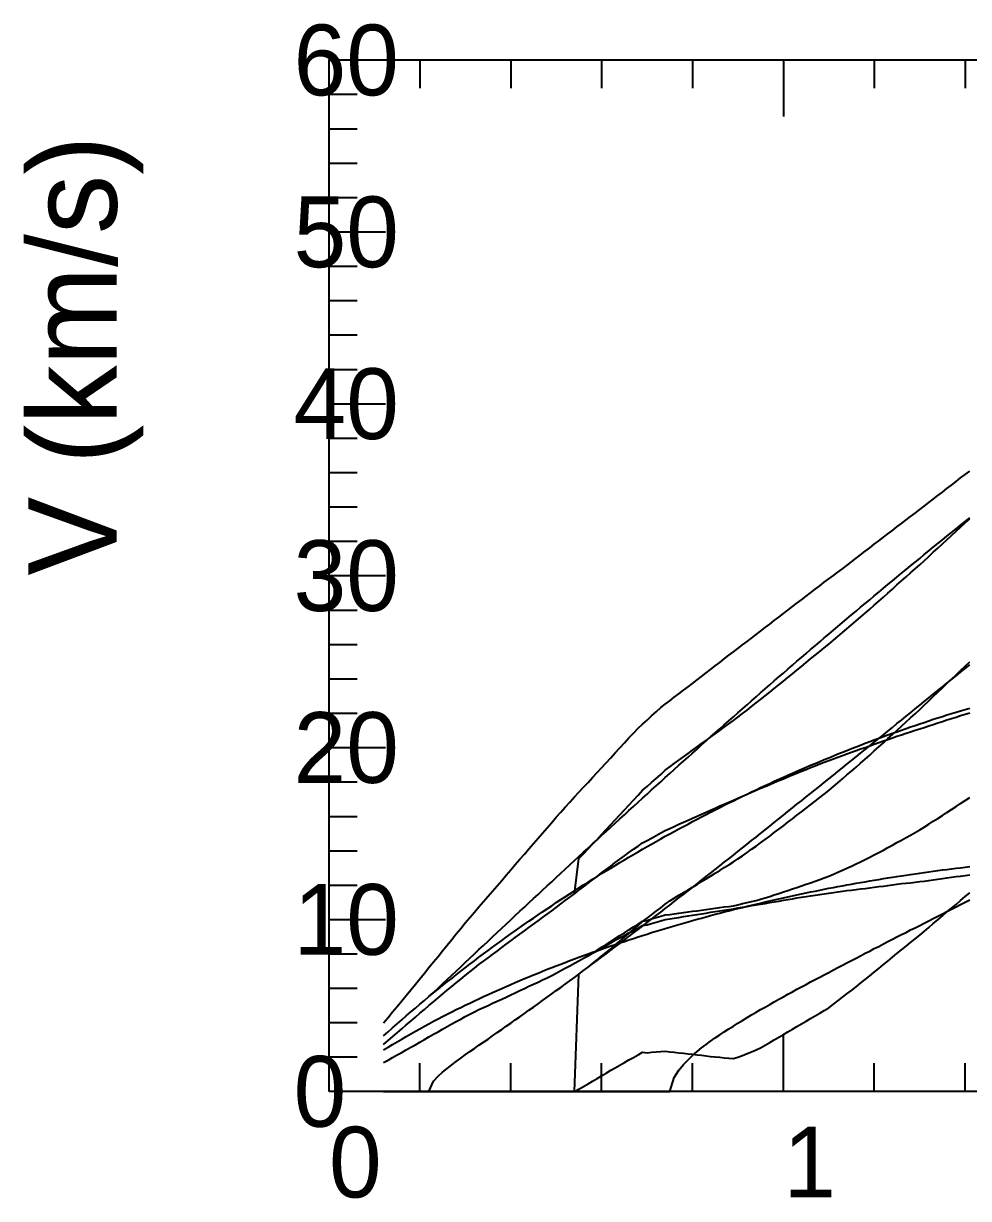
# Model space of a CAD drawing. Extents: x -35 to 179, y -35 to 143.
# Drawn here: x -34.5 to 72.3, y -12.1 to 120.8 of the extents above; entities that cross this region are included whole.
import ezdxf

# ---------------------------------------------------------------- set-up
doc = ezdxf.new("R2010")
doc.units = 0

msp = doc.modelspace()

# ---------------------------------------------------------------- linework, layer by layer
at = {"color": 0}
for p, q in [((10.27, 116.63), (10.27, 113.43)), ((20.54, 116.63), (20.54, 113.43)), ((30.82, 116.63), (30.82, 113.43)), ((41.09, 116.63), (41.09, 113.43)), ((51.36, 116.63), (51.36, 110.23)), ((61.63, 116.63), (61.63, 113.43)), ((71.91, 116.63), (71.91, 113.43)), ((0, 112.75), (3.2, 112.75)), ((0, 108.86), (3.2, 108.86)), ((0, 104.97), (3.2, 104.97)), ((0, 101.08), (3.2, 101.08)), ((0, 97.19), (6.4, 97.19)), ((0, 93.31), (3.2, 93.31)), ((0, 89.42), (3.2, 89.42)), ((0, 85.53), (3.2, 85.53)), ((0, 81.64), (3.2, 81.64)), ((0, 77.76), (6.4, 77.76)), ((0, 73.87), (3.2, 73.87)), ((0, 69.98), (3.2, 69.98)), ((0, 66.09), (3.2, 66.09)), ((0, 62.2), (3.2, 62.2)), ((0, 58.32), (6.4, 58.32)), ((0, 54.43), (3.2, 54.43)), ((0, 50.54), (3.2, 50.54)), ((0, 46.65), (3.2, 46.65)), ((0, 42.77), (3.2, 42.77)), ((0, 38.88), (6.4, 38.88)), ((0, 34.99), (3.2, 34.99)), ((0, 31.1), (3.2, 31.1)), ((0, 27.21), (3.2, 27.21)), ((0, 23.33), (3.2, 23.33)), ((0, 19.44), (6.4, 19.44)), ((0, 15.55), (3.2, 15.55)), ((0, 11.66), (3.2, 11.66)), ((0, 7.78), (3.2, 7.78)), ((51.36, 0), (51.36, 6.4)), ((0, 3.89), (3.2, 3.89)), ((10.27, 0), (10.27, 3.2)), ((20.54, 0), (20.54, 3.2)), ((30.82, 0), (30.82, 3.2)), ((41.09, 0), (41.09, 3.2)), ((61.63, 0), (61.63, 3.2)), ((71.91, 0), (71.91, 3.2))]:
    msp.add_line(p, q, dxfattribs=at)
msp.add_lwpolyline([(0, 0), (0, 116.63), (179.2, 116.63), (179.2, 0)], close=True, dxfattribs=at)
at = {"color": 6}
for points in [[(6.16, 7.74), (6.68, 8.36), (7.19, 8.98), (7.7, 9.6), (8.22, 10.22), (8.73, 10.85), (9.25, 11.48), (9.76, 12.11), (10.27, 12.74), (10.79, 13.37), (11.3, 14), (11.81, 14.63), (12.33, 15.25), (12.84, 15.89), (13.35, 16.53), (13.87, 17.16), (14.38, 17.8), (14.89, 18.42), (15.41, 19.04), (15.92, 19.65), (16.44, 20.26), (16.95, 20.87), (17.46, 21.46), (17.98, 22.06), (18.49, 22.65), (19, 23.25), (19.52, 23.85), (20.03, 24.46), (20.54, 25.06), (21.06, 25.66), (21.57, 26.25), (22.09, 26.84), (22.6, 27.43), (23.11, 28.02), (23.63, 28.62), (24.14, 29.21), (24.65, 29.81), (25.17, 30.4), (25.68, 30.99), (26.19, 31.57), (26.71, 32.14), (27.22, 32.72), (27.74, 33.3), (28.25, 33.84), (28.76, 34.39), (29.28, 34.94), (29.79, 35.49), (30.3, 36.04), (30.82, 36.6), (31.33, 37.16), (31.84, 37.72), (32.36, 38.28), (32.87, 38.84), (33.39, 39.4), (33.9, 39.96), (34.41, 40.51), (34.93, 41.07), (35.44, 41.53), (35.95, 41.99), (36.47, 42.46), (36.98, 42.92), (37.49, 43.39), (38.01, 43.77), (38.52, 44.17), (39.03, 44.56), (39.55, 44.96), (40.06, 45.35), (40.58, 45.74), (41.09, 46.14), (41.6, 46.53), (42.12, 46.93), (42.63, 47.32), (43.14, 47.72), (43.66, 48.12), (44.17, 48.51), (44.68, 48.91), (45.2, 49.31), (45.71, 49.7), (46.23, 50.09), (46.74, 50.48), (47.25, 50.87), (47.77, 51.26), (48.28, 51.66), (48.79, 52.05), (49.31, 52.45), (49.82, 52.84), (50.33, 53.24), (50.85, 53.63), (51.36, 54.02), (51.88, 54.42), (52.39, 54.81), (52.9, 55.2), (53.42, 55.59), (53.93, 55.99), (54.44, 56.38), (54.96, 56.78), (55.47, 57.17), (55.98, 57.57), (56.5, 57.95), (57.01, 58.33), (57.52, 58.71), (58.04, 59.09), (58.55, 59.48), (59.07, 59.88), (59.58, 60.28), (60.09, 60.68), (60.61, 61.08), (61.12, 61.48), (61.63, 61.87), (62.15, 62.27), (62.66, 62.66), (63.17, 63.05), (63.69, 63.44), (64.2, 63.83), (64.72, 64.22), (65.23, 64.61), (65.74, 65.01), (66.26, 65.4), (66.77, 65.79), (67.28, 66.19), (67.8, 66.58), (68.31, 66.98), (68.82, 67.37), (69.34, 67.77), (69.85, 68.17), (70.37, 68.56), (70.88, 68.96), (71.39, 69.36), (71.91, 69.75), (72.42, 70.15)], [(27.82, 0), (28.25, 0.25), (28.76, 0.56), (29.28, 0.86), (29.79, 1.16), (30.3, 1.47), (30.82, 1.77), (31.33, 2.07), (31.84, 2.38), (32.36, 2.68), (32.87, 2.98), (33.39, 3.26), (33.9, 3.55), (34.41, 3.84), (34.93, 4.13), (35.44, 4.42), (35.95, 4.37), (36.47, 4.42), (36.98, 4.47), (37.49, 4.51), (38.01, 4.56), (38.52, 4.48), (39.03, 4.42), (39.55, 4.37), (40.06, 4.31), (40.58, 4.26), (41.09, 4.2), (41.6, 4.14), (42.12, 4.08), (42.63, 4.02), (43.14, 3.96), (43.66, 3.91), (44.17, 3.86), (44.68, 3.81), (45.2, 3.77), (45.71, 3.72), (46.23, 3.87), (46.74, 4.07), (47.25, 4.27), (47.77, 4.48), (48.28, 4.68), (48.79, 4.94), (49.31, 5.24), (49.82, 5.54), (50.33, 5.84), (50.85, 6.14), (51.36, 6.44), (51.88, 6.74), (52.39, 7.04), (52.9, 7.34), (53.42, 7.64), (53.93, 7.94), (54.44, 8.24), (54.96, 8.54), (55.47, 8.84), (55.98, 9.14), (56.5, 9.44), (57.01, 9.86), (57.52, 10.25), (58.04, 10.64), (58.55, 11.03), (59.07, 11.42), (59.58, 11.83), (60.09, 12.25), (60.61, 12.66), (61.12, 13.08), (61.63, 13.49), (62.15, 13.91), (62.66, 14.33), (63.17, 14.74), (63.69, 15.16), (64.2, 15.58), (64.72, 16), (65.23, 16.41), (65.74, 16.83), (66.26, 17.24), (66.77, 17.66), (67.28, 18.09), (67.8, 18.53), (68.31, 18.97), (68.82, 19.41), (69.34, 19.85), (69.85, 20.29), (70.37, 20.72), (70.88, 21.15), (71.39, 21.58), (71.91, 22.02), (72.42, 22.45)]]:
    msp.add_lwpolyline(points, dxfattribs=at)
at = {"color": 3}
for points in [[(6.16, 6.27), (6.68, 6.74), (7.19, 7.2), (7.7, 7.65), (8.22, 8.1), (8.73, 8.54), (9.25, 8.98), (9.76, 9.42), (10.27, 9.85), (10.79, 10.28), (11.3, 10.71), (11.81, 11.19), (12.33, 11.67), (12.84, 12.16), (13.35, 12.64), (13.87, 13.13), (14.38, 13.61), (14.89, 14.09), (15.41, 14.58), (15.92, 15.06), (16.44, 15.54), (16.95, 16.03), (17.46, 16.51), (17.98, 16.99), (18.49, 17.47), (19, 17.95), (19.52, 18.44), (20.03, 18.92), (20.54, 19.4), (21.06, 19.88), (21.57, 20.36), (22.09, 20.84), (22.6, 21.32), (23.11, 21.8), (23.63, 22.28), (24.14, 22.75), (24.65, 23.23), (25.17, 23.71), (25.68, 24.19), (26.19, 24.66), (26.71, 25.14), (27.22, 25.61), (27.74, 26.09), (28.25, 26.56), (28.76, 27.04), (29.28, 27.51), (29.79, 27.98), (30.3, 28.46), (30.82, 28.93), (31.33, 29.4), (31.84, 29.87), (32.36, 30.34), (32.87, 30.81), (33.39, 31.28), (33.9, 31.75), (34.41, 32.22), (34.93, 32.69), (35.44, 33.15), (35.95, 33.62), (36.47, 34.09), (36.98, 34.55), (37.49, 35.02), (38.01, 35.48), (38.52, 35.94), (39.03, 36.41), (39.55, 36.87), (40.06, 37.33), (40.58, 37.79), (41.09, 38.25), (41.6, 38.71), (42.12, 39.17), (42.63, 39.63), (43.14, 40.08), (43.66, 40.54), (44.17, 41), (44.68, 41.45), (45.2, 41.91), (45.71, 42.36), (46.23, 42.81), (46.74, 43.27), (47.25, 43.72), (47.77, 44.17), (48.28, 44.62), (48.79, 45.07), (49.31, 45.51), (49.82, 45.96), (50.33, 46.41), (50.85, 46.86), (51.36, 47.3), (51.88, 47.74), (52.39, 48.19), (52.9, 48.63), (53.42, 49.07), (53.93, 49.51), (54.44, 49.95), (54.96, 50.39), (55.47, 50.83), (55.98, 51.27), (56.5, 51.71), (57.01, 52.14), (57.52, 52.58), (58.04, 53.01), (58.55, 53.45), (59.07, 53.88), (59.58, 54.31), (60.09, 54.74), (60.61, 55.17), (61.12, 55.6), (61.63, 56.03), (62.15, 56.46), (62.66, 56.89), (63.17, 57.31), (63.69, 57.74), (64.2, 58.16), (64.72, 58.59), (65.23, 59.01), (65.74, 59.43), (66.26, 59.85), (66.77, 60.27), (67.28, 60.69), (67.8, 61.11), (68.31, 61.53), (68.82, 61.95), (69.34, 62.36), (69.85, 62.78), (70.37, 63.19), (70.88, 63.61), (71.39, 64.02), (71.91, 64.43), (72.42, 64.84)], [(6.16, 0), (6.68, 0), (7.19, 0), (7.7, 0), (8.22, 0), (8.73, 0), (9.25, 0), (9.76, 0), (10.27, 0), (10.79, 0), (11.3, 0), (11.81, 1.17), (12.33, 1.72), (12.84, 2.18), (13.35, 2.6), (13.87, 3), (14.38, 3.38), (14.89, 3.76), (15.41, 4.12), (15.92, 4.49), (16.44, 4.85), (16.95, 5.21), (17.46, 5.56), (17.98, 5.92), (18.49, 6.28), (19, 6.64), (19.52, 7), (20.03, 7.36), (20.54, 7.72), (21.06, 8.08), (21.57, 8.44), (22.09, 8.81), (22.6, 9.17), (23.11, 9.54), (23.63, 9.91), (24.14, 10.27), (24.65, 10.64), (25.17, 11.02), (25.68, 11.39), (26.19, 11.76), (26.71, 12.14), (27.22, 12.51), (27.74, 12.89), (28.25, 13.27), (28.76, 13.65), (29.28, 14.03), (29.79, 14.42), (30.3, 14.8), (30.82, 15.18), (31.33, 15.57), (31.84, 15.96), (32.36, 16.34), (32.87, 16.73), (33.39, 17.12), (33.9, 17.51), (34.41, 17.91), (34.93, 18.3), (35.44, 18.69), (35.95, 19.09), (36.47, 19.48), (36.98, 19.88), (37.49, 20.27), (38.01, 20.67), (38.52, 21.07), (39.03, 21.47), (39.55, 21.87), (40.06, 22.27), (40.58, 22.67), (41.09, 23.07), (41.6, 23.48), (42.12, 23.88), (42.63, 24.28), (43.14, 24.69), (43.66, 25.09), (44.17, 25.5), (44.68, 25.91), (45.2, 26.31), (45.71, 26.72), (46.23, 27.13), (46.74, 27.53), (47.25, 27.94), (47.77, 28.35), (48.28, 28.76), (48.79, 29.17), (49.31, 29.58), (49.82, 29.99), (50.33, 30.4), (50.85, 30.81), (51.36, 31.23), (51.88, 31.64), (52.39, 32.05), (52.9, 32.46), (53.42, 32.87), (53.93, 33.29), (54.44, 33.7), (54.96, 34.11), (55.47, 34.53), (55.98, 34.94), (56.5, 35.35), (57.01, 35.77), (57.52, 36.18), (58.04, 36.6), (58.55, 37.01), (59.07, 37.43), (59.58, 37.84), (60.09, 38.26), (60.61, 38.67), (61.12, 39.09), (61.63, 39.5), (62.15, 39.92), (62.66, 40.33), (63.17, 40.75), (63.69, 41.16), (64.2, 41.58), (64.72, 41.99), (65.23, 42.41), (65.74, 42.82), (66.26, 43.24), (66.77, 43.66), (67.28, 44.07), (67.8, 44.49), (68.31, 44.9), (68.82, 45.32), (69.34, 45.73), (69.85, 46.15), (70.37, 46.57), (70.88, 46.98), (71.39, 47.4), (71.91, 47.82), (72.42, 48.23)], [(6.16, 6.27), (6.68, 6.74), (7.19, 7.2), (7.7, 7.65), (8.22, 8.1), (8.73, 8.54), (9.25, 8.98), (9.76, 9.42), (10.27, 9.85), (10.79, 10.28), (11.3, 10.71), (11.81, 11.13), (12.33, 11.55), (12.84, 11.96), (13.35, 12.37), (13.87, 12.78), (14.38, 13.18), (14.89, 13.58), (15.41, 13.98), (15.92, 14.38), (16.44, 14.77), (16.95, 15.16), (17.46, 15.54), (17.98, 15.93), (18.49, 16.31), (19, 16.68), (19.52, 17.06), (20.03, 17.43), (20.54, 17.8), (21.06, 18.16), (21.57, 18.53), (22.09, 18.89), (22.6, 19.24), (23.11, 19.6), (23.63, 19.95), (24.14, 20.3), (24.65, 20.65), (25.17, 20.99), (25.68, 21.34), (26.19, 21.68), (26.71, 22.01), (27.22, 22.35), (27.74, 22.68), (28.25, 23.01), (28.76, 23.34), (29.28, 23.66), (29.79, 23.99), (30.3, 24.31), (30.82, 24.62), (31.33, 24.94), (31.84, 25.25), (32.36, 25.56), (32.87, 25.87), (33.39, 26.18), (33.9, 26.48), (34.41, 26.79), (34.93, 27.09), (35.44, 27.38), (35.95, 27.68), (36.47, 27.97), (36.98, 28.26), (37.49, 28.55), (38.01, 28.84), (38.52, 29.12), (39.03, 29.4), (39.55, 29.68), (40.06, 29.96), (40.58, 30.23), (41.09, 30.51), (41.6, 30.78), (42.12, 31.05), (42.63, 31.31), (43.14, 31.58), (43.66, 31.84), (44.17, 32.1), (44.68, 32.36), (45.2, 32.62), (45.71, 32.87), (46.23, 33.12), (46.74, 33.37), (47.25, 33.62), (47.77, 33.87), (48.28, 34.11), (48.79, 34.35), (49.31, 34.59), (49.82, 34.83), (50.33, 35.06), (50.85, 35.3), (51.36, 35.53), (51.88, 35.76), (52.39, 35.99), (52.9, 36.21), (53.42, 36.43), (53.93, 36.66), (54.44, 36.88), (54.96, 37.09), (55.47, 37.31), (55.98, 37.52), (56.5, 37.73), (57.01, 37.94), (57.52, 38.15), (58.04, 38.36), (58.55, 38.56), (59.07, 38.76), (59.58, 38.96), (60.09, 39.16), (60.61, 39.36), (61.12, 39.55), (61.63, 39.74), (62.15, 39.93), (62.66, 40.12), (63.17, 40.31), (63.69, 40.49), (64.2, 40.67), (64.72, 40.85), (65.23, 41.03), (65.74, 41.21), (66.26, 41.39), (66.77, 41.56), (67.28, 41.73), (67.8, 41.9), (68.31, 42.07), (68.82, 42.23), (69.34, 42.4), (69.85, 42.56), (70.37, 42.72), (70.88, 42.88), (71.39, 43.03), (71.91, 43.19), (72.42, 43.34)]]:
    msp.add_lwpolyline(points, dxfattribs=at)
at = {"color": 4}
for points in [[(6.16, 5.3), (6.68, 5.74), (7.19, 6.18), (7.7, 6.63), (8.22, 7.07), (8.73, 7.51), (9.25, 7.95), (9.76, 8.39), (10.27, 8.83), (10.79, 9.26), (11.3, 9.7), (11.81, 10.13), (12.33, 10.57), (12.84, 11), (13.35, 11.43), (13.87, 11.86), (14.38, 12.28), (14.89, 12.7), (15.41, 13.11), (15.92, 13.52), (16.44, 13.93), (16.95, 14.34), (17.46, 14.72), (17.98, 15.1), (18.49, 15.49), (19, 15.87), (19.52, 16.25), (20.03, 16.63), (20.54, 17.02), (21.06, 17.4), (21.57, 17.78), (22.09, 18.15), (22.6, 18.53), (23.11, 18.91), (23.63, 19.28), (24.14, 19.65), (24.65, 20.02), (25.17, 20.41), (25.68, 20.8), (26.19, 21.19), (26.71, 21.58), (27.22, 21.96), (27.74, 22.35), (28.25, 26.34), (28.76, 26.87), (29.28, 27.41), (29.79, 27.95), (30.3, 28.49), (30.82, 29.05), (31.33, 29.6), (31.84, 30.16), (32.36, 30.71), (32.87, 31.27), (33.39, 31.82), (33.9, 32.38), (34.41, 32.93), (34.93, 33.49), (35.44, 34.05), (35.95, 34.47), (36.47, 34.93), (36.98, 35.39), (37.49, 35.85), (38.01, 36.31), (38.52, 36.71), (39.03, 37.09), (39.55, 37.46), (40.06, 37.84), (40.58, 38.21), (41.09, 38.58), (41.6, 38.95), (42.12, 39.32), (42.63, 39.69), (43.14, 40.06), (43.66, 40.44), (44.17, 40.81), (44.68, 41.18), (45.2, 41.56), (45.71, 41.93), (46.23, 42.32), (46.74, 42.72), (47.25, 43.12), (47.77, 43.52), (48.28, 43.92), (48.79, 44.32), (49.31, 44.73), (49.82, 45.15), (50.33, 45.56), (50.85, 45.98), (51.36, 46.39), (51.88, 46.81), (52.39, 47.23), (52.9, 47.64), (53.42, 48.06), (53.93, 48.48), (54.44, 48.9), (54.96, 49.32), (55.47, 49.74), (55.98, 50.15), (56.5, 50.57), (57.01, 51.01), (57.52, 51.44), (58.04, 51.88), (58.55, 52.32), (59.07, 52.76), (59.58, 53.2), (60.09, 53.64), (60.61, 54.09), (61.12, 54.53), (61.63, 54.98), (62.15, 55.44), (62.66, 55.89), (63.17, 56.35), (63.69, 56.8), (64.2, 57.26), (64.72, 57.72), (65.23, 58.17), (65.74, 58.63), (66.26, 59.09), (66.77, 59.54), (67.28, 60.01), (67.8, 60.48), (68.31, 60.96), (68.82, 61.43), (69.34, 61.91), (69.85, 62.38), (70.37, 62.86), (70.88, 63.33), (71.39, 63.81), (71.91, 64.28), (72.42, 64.76)], [(6.16, 0), (6.68, 0), (7.19, 0), (7.7, 0), (8.22, 0), (8.73, 0), (9.25, 0), (9.76, 0), (10.27, 0), (10.79, 0), (11.3, 0), (11.81, 0), (12.33, 0), (12.84, 0), (13.35, 0), (13.87, 0), (14.38, 0), (14.89, 0), (15.41, 0), (15.92, 0), (16.44, 0), (16.95, 0), (17.46, 0), (17.98, 0), (18.49, 0), (19, 0), (19.52, 0), (20.03, 0), (20.54, 0), (21.06, 0), (21.57, 0), (22.09, 0), (22.6, 0), (23.11, 0), (23.63, 0), (24.14, 0), (24.65, 0), (25.17, 0), (25.68, 0), (26.19, 0), (26.71, 0), (27.22, 0), (27.74, 0), (28.25, 13.27), (28.76, 13.66), (29.28, 14.06), (29.79, 14.46), (30.3, 14.87), (30.82, 15.29), (31.33, 15.71), (31.84, 16.13), (32.36, 16.56), (32.87, 17), (33.39, 17.43), (33.9, 17.87), (34.41, 18.31), (34.93, 18.76), (35.44, 19.21), (35.95, 19.58), (36.47, 19.98), (36.98, 20.37), (37.49, 20.77), (38.01, 21.17), (38.52, 21.54), (39.03, 21.86), (39.55, 22.17), (40.06, 22.48), (40.58, 22.79), (41.09, 23.1), (41.6, 23.41), (42.12, 23.72), (42.63, 24.04), (43.14, 24.35), (43.66, 24.67), (44.17, 24.99), (44.68, 25.3), (45.2, 25.62), (45.71, 25.94), (46.23, 26.29), (46.74, 26.65), (47.25, 27.01), (47.77, 27.37), (48.28, 27.73), (48.79, 28.11), (49.31, 28.49), (49.82, 28.87), (50.33, 29.26), (50.85, 29.65), (51.36, 30.04), (51.88, 30.43), (52.39, 30.82), (52.9, 31.22), (53.42, 31.61), (53.93, 32.01), (54.44, 32.41), (54.96, 32.81), (55.47, 33.22), (55.98, 33.62), (56.5, 34.03), (57.01, 34.46), (57.52, 34.9), (58.04, 35.34), (58.55, 35.78), (59.07, 36.22), (59.58, 36.67), (60.09, 37.12), (60.61, 37.58), (61.12, 38.03), (61.63, 38.49), (62.15, 38.96), (62.66, 39.42), (63.17, 39.89), (63.69, 40.35), (64.2, 40.82), (64.72, 41.29), (65.23, 41.77), (65.74, 42.24), (66.26, 42.71), (66.77, 43.19), (67.28, 43.67), (67.8, 44.16), (68.31, 44.65), (68.82, 45.14), (69.34, 45.63), (69.85, 46.12), (70.37, 46.62), (70.88, 47.11), (71.39, 47.6), (71.91, 48.1), (72.42, 48.59)], [(6.16, 5.3), (6.68, 5.74), (7.19, 6.18), (7.7, 6.63), (8.22, 7.07), (8.73, 7.51), (9.25, 7.95), (9.76, 8.39), (10.27, 8.83), (10.79, 9.26), (11.3, 9.7), (11.81, 10.13), (12.33, 10.57), (12.84, 11), (13.35, 11.43), (13.87, 11.86), (14.38, 12.28), (14.89, 12.7), (15.41, 13.11), (15.92, 13.52), (16.44, 13.93), (16.95, 14.34), (17.46, 14.72), (17.98, 15.1), (18.49, 15.49), (19, 15.87), (19.52, 16.25), (20.03, 16.63), (20.54, 17.02), (21.06, 17.4), (21.57, 17.78), (22.09, 18.15), (22.6, 18.53), (23.11, 18.91), (23.63, 19.28), (24.14, 19.65), (24.65, 20.02), (25.17, 20.41), (25.68, 20.8), (26.19, 21.19), (26.71, 21.58), (27.22, 21.96), (27.74, 22.35), (28.25, 22.75), (28.76, 23.14), (29.28, 23.53), (29.79, 23.91), (30.3, 24.31), (30.82, 24.7), (31.33, 25.09), (31.84, 25.48), (32.36, 25.87), (32.87, 26.25), (33.39, 26.62), (33.9, 27), (34.41, 27.37), (34.93, 27.74), (35.44, 28.11), (35.95, 28.37), (36.47, 28.65), (36.98, 28.93), (37.49, 29.22), (38.01, 29.5), (38.52, 29.72), (39.03, 29.96), (39.55, 30.2), (40.06, 30.43), (40.58, 30.67), (41.09, 30.9), (41.6, 31.13), (42.12, 31.36), (42.63, 31.59), (43.14, 31.81), (43.66, 32.04), (44.17, 32.27), (44.68, 32.49), (45.2, 32.72), (45.71, 32.94), (46.23, 33.16), (46.74, 33.39), (47.25, 33.61), (47.77, 33.83), (48.28, 34.05), (48.79, 34.27), (49.31, 34.49), (49.82, 34.71), (50.33, 34.92), (50.85, 35.14), (51.36, 35.36), (51.88, 35.57), (52.39, 35.78), (52.9, 35.99), (53.42, 36.2), (53.93, 36.41), (54.44, 36.61), (54.96, 36.82), (55.47, 37.02), (55.98, 37.22), (56.5, 37.42), (57.01, 37.61), (57.52, 37.8), (58.04, 37.98), (58.55, 38.17), (59.07, 38.36), (59.58, 38.54), (60.09, 38.72), (60.61, 38.9), (61.12, 39.08), (61.63, 39.26), (62.15, 39.44), (62.66, 39.62), (63.17, 39.8), (63.69, 39.98), (64.2, 40.16), (64.72, 40.33), (65.23, 40.49), (65.74, 40.66), (66.26, 40.83), (66.77, 40.99), (67.28, 41.16), (67.8, 41.33), (68.31, 41.5), (68.82, 41.67), (69.34, 41.83), (69.85, 42), (70.37, 42.16), (70.88, 42.33), (71.39, 42.49), (71.91, 42.65), (72.42, 42.81)]]:
    msp.add_lwpolyline(points, dxfattribs=at)
at = {"color": 1}
msp.add_lwpolyline([(6.16, 3.25), (6.68, 3.54), (7.19, 3.83), (7.7, 4.12), (8.22, 4.41), (8.73, 4.7), (9.25, 4.99), (9.76, 5.28), (10.27, 5.57), (10.79, 5.87), (11.3, 6.16), (11.81, 6.45), (12.33, 6.75), (12.84, 7.04), (13.35, 7.33), (13.87, 7.62), (14.38, 7.91), (14.89, 8.18), (15.41, 8.45), (15.92, 8.72), (16.44, 8.99), (16.95, 9.26), (17.46, 9.49), (17.98, 9.72), (18.49, 9.96), (19, 10.19), (19.52, 10.43), (20.03, 10.67), (20.54, 10.91), (21.06, 11.16), (21.57, 11.4), (22.09, 11.64), (22.6, 11.88), (23.11, 12.12), (23.63, 12.36), (24.14, 12.6), (24.65, 12.84), (25.17, 13.11), (25.68, 13.38), (26.19, 13.65), (26.71, 13.93), (27.22, 14.2), (27.74, 14.48), (28.25, 14.77), (28.76, 15.06), (29.28, 15.36), (29.79, 15.66), (30.3, 15.97), (30.82, 16.3), (31.33, 16.62), (31.84, 16.95), (32.36, 17.29), (32.87, 17.62), (33.39, 17.94), (33.9, 18.26), (34.41, 18.59), (34.93, 18.92), (35.44, 19.26), (35.95, 19.34), (36.47, 19.5), (36.98, 19.65), (37.49, 19.81), (38.01, 19.96), (38.52, 20.01), (39.03, 20.08), (39.55, 20.16), (40.06, 20.23), (40.58, 20.3), (41.09, 20.36), (41.6, 20.43), (42.12, 20.5), (42.63, 20.57), (43.14, 20.63), (43.66, 20.7), (44.17, 20.78), (44.68, 20.85), (45.2, 20.92), (45.71, 20.99), (46.23, 21.1), (46.74, 21.23), (47.25, 21.35), (47.77, 21.47), (48.28, 21.6), (48.79, 21.74), (49.31, 21.9), (49.82, 22.05), (50.33, 22.22), (50.85, 22.38), (51.36, 22.55), (51.88, 22.72), (52.39, 22.89), (52.9, 23.07), (53.42, 23.25), (53.93, 23.43), (54.44, 23.6), (54.96, 23.78), (55.47, 23.97), (55.98, 24.15), (56.5, 24.34), (57.01, 24.56), (57.52, 24.78), (58.04, 25.01), (58.55, 25.24), (59.07, 25.47), (59.58, 25.72), (60.09, 25.96), (60.61, 26.21), (61.12, 26.47), (61.63, 26.73), (62.15, 27), (62.66, 27.28), (63.17, 27.56), (63.69, 27.85), (64.2, 28.13), (64.72, 28.42), (65.23, 28.7), (65.74, 28.99), (66.26, 29.28), (66.77, 29.57), (67.28, 29.88), (67.8, 30.21), (68.31, 30.54), (68.82, 30.87), (69.34, 31.2), (69.85, 31.53), (70.37, 31.87), (70.88, 32.2), (71.39, 32.54), (71.91, 32.88), (72.42, 33.23)], dxfattribs=at)
at = {"color": 2}
for points in [[(6.16, 3.25), (6.68, 3.54), (7.19, 3.83), (7.7, 4.12), (8.22, 4.41), (8.73, 4.7), (9.25, 4.99), (9.76, 5.28), (10.27, 5.57), (10.79, 5.87), (11.3, 6.16), (11.81, 6.45), (12.33, 6.75), (12.84, 7.04), (13.35, 7.33), (13.87, 7.62), (14.38, 7.91), (14.89, 8.18), (15.41, 8.45), (15.92, 8.72), (16.44, 8.99), (16.95, 9.26), (17.46, 9.49), (17.98, 9.72), (18.49, 9.96), (19, 10.19), (19.52, 10.43), (20.03, 10.67), (20.54, 10.91), (21.06, 11.16), (21.57, 11.4), (22.09, 11.64), (22.6, 11.88), (23.11, 12.12), (23.63, 12.36), (24.14, 12.6), (24.65, 12.84), (25.17, 13.11), (25.68, 13.38), (26.19, 13.65), (26.71, 13.93), (27.22, 14.2), (27.74, 14.48), (28.25, 14.77), (28.76, 15.06), (29.28, 15.36), (29.79, 15.66), (30.3, 15.97), (30.82, 16.3), (31.33, 16.62), (31.84, 16.95), (32.36, 17.29), (32.87, 17.62), (33.39, 17.94), (33.9, 18.26), (34.41, 18.59), (34.93, 18.92), (35.44, 19.26), (35.95, 19.34), (36.47, 19.5), (36.98, 19.65), (37.49, 19.81), (38.01, 19.96), (38.52, 20.01), (39.03, 20.08), (39.55, 20.16), (40.06, 20.23), (40.58, 20.3), (41.09, 20.36), (41.6, 20.43), (42.12, 20.5), (42.63, 20.57), (43.14, 20.63), (43.66, 20.7), (44.17, 20.78), (44.68, 20.85), (45.2, 20.92), (45.71, 20.99), (46.23, 21.1), (46.74, 21.23), (47.25, 21.35), (47.77, 21.47), (48.28, 21.6), (48.79, 21.74), (49.31, 21.9), (49.82, 22.05), (50.33, 22.22), (50.85, 22.38), (51.36, 22.55), (51.88, 22.72), (52.39, 22.89), (52.9, 23.07), (53.42, 23.25), (53.93, 23.43), (54.44, 23.6), (54.96, 23.78), (55.47, 23.97), (55.98, 24.15), (56.5, 24.34), (57.01, 24.56), (57.52, 24.78), (58.04, 25.01), (58.55, 25.24), (59.07, 25.47), (59.58, 25.72), (60.09, 25.96), (60.61, 26.21), (61.12, 26.47), (61.63, 26.73), (62.15, 27), (62.66, 27.28), (63.17, 27.56), (63.69, 27.85), (64.2, 28.13), (64.72, 28.42), (65.23, 28.7), (65.74, 28.99), (66.26, 29.28), (66.77, 29.57), (67.28, 29.88), (67.8, 30.21), (68.31, 30.54), (68.82, 30.87), (69.34, 31.2), (69.85, 31.53), (70.37, 31.87), (70.88, 32.2), (71.39, 32.54), (71.91, 32.88), (72.42, 33.23)], [(6.16, 4.68), (6.68, 5), (7.19, 5.31), (7.7, 5.62), (8.22, 5.92), (8.73, 6.22), (9.25, 6.52), (9.76, 6.8), (10.27, 7.09), (10.79, 7.37), (11.3, 7.65), (11.81, 7.92), (12.33, 8.19), (12.84, 8.46), (13.35, 8.72), (13.87, 8.98), (14.38, 9.24), (14.89, 9.49), (15.41, 9.75), (15.92, 9.99), (16.44, 10.24), (16.95, 10.48), (17.46, 10.72), (17.98, 10.95), (18.49, 11.19), (19, 11.42), (19.52, 11.65), (20.03, 11.87), (20.54, 12.1), (21.06, 12.32), (21.57, 12.53), (22.09, 12.75), (22.6, 12.96), (23.11, 13.18), (23.63, 13.38), (24.14, 13.59), (24.65, 13.8), (25.17, 14), (25.68, 14.2), (26.19, 14.4), (26.71, 14.59), (27.22, 14.79), (27.74, 14.98), (28.25, 15.17), (28.76, 15.36), (29.28, 15.54), (29.79, 15.73), (30.3, 15.91), (30.82, 16.09), (31.33, 16.27), (31.84, 16.44), (32.36, 16.62), (32.87, 16.79), (33.39, 16.96), (33.9, 17.13), (34.41, 17.3), (34.93, 17.46), (35.44, 17.63), (35.95, 17.79), (36.47, 17.95), (36.98, 18.11), (37.49, 18.26), (38.01, 18.42), (38.52, 18.57), (39.03, 18.72), (39.55, 18.87), (40.06, 19.02), (40.58, 19.17), (41.09, 19.31), (41.6, 19.46), (42.12, 19.6), (42.63, 19.74), (43.14, 19.88), (43.66, 20.02), (44.17, 20.15), (44.68, 20.29), (45.2, 20.42), (45.71, 20.55), (46.23, 20.68), (46.74, 20.81), (47.25, 20.93), (47.77, 21.06), (48.28, 21.18), (48.79, 21.3), (49.31, 21.42), (49.82, 21.54), (50.33, 21.66), (50.85, 21.78), (51.36, 21.89), (51.88, 22), (52.39, 22.12), (52.9, 22.23), (53.42, 22.34), (53.93, 22.44), (54.44, 22.55), (54.96, 22.65), (55.47, 22.76), (55.98, 22.86), (56.5, 22.96), (57.01, 23.06), (57.52, 23.16), (58.04, 23.25), (58.55, 23.35), (59.07, 23.44), (59.58, 23.53), (60.09, 23.62), (60.61, 23.71), (61.12, 23.8), (61.63, 23.89), (62.15, 23.97), (62.66, 24.06), (63.17, 24.14), (63.69, 24.22), (64.2, 24.3), (64.72, 24.38), (65.23, 24.46), (65.74, 24.54), (66.26, 24.61), (66.77, 24.69), (67.28, 24.76), (67.8, 24.83), (68.31, 24.9), (68.82, 24.97), (69.34, 25.04), (69.85, 25.1), (70.37, 25.17), (70.88, 25.23), (71.39, 25.29), (71.91, 25.35), (72.42, 25.41)], [(6.16, 0), (6.68, 0), (7.19, 0), (7.7, 0), (8.22, 0), (8.73, 0), (9.25, 0), (9.76, 0), (10.27, 0), (10.79, 0), (11.3, 0), (11.81, 0), (12.33, 0), (12.84, 0), (13.35, 0), (13.87, 0), (14.38, 0), (14.89, 0), (15.41, 0), (15.92, 0), (16.44, 0), (16.95, 0), (17.46, 0), (17.98, 0), (18.49, 0), (19, 0), (19.52, 0), (20.03, 0), (20.54, 0), (21.06, 0), (21.57, 0), (22.09, 0), (22.6, 0), (23.11, 0), (23.63, 0), (24.14, 0), (24.65, 0), (25.17, 0), (25.68, 0), (26.19, 0), (26.71, 0), (27.22, 0), (27.74, 0), (28.25, 0), (28.76, 0), (29.28, 0), (29.79, 0), (30.3, 0), (30.82, 0), (31.33, 0), (31.84, 0), (32.36, 0), (32.87, 0), (33.39, 0), (33.9, 0), (34.41, 0), (34.93, 0), (35.44, 0), (35.95, 0), (36.47, 0), (36.98, 0), (37.49, 0), (38.01, 0), (38.52, 0), (39.03, 1.58), (39.55, 2.41), (40.06, 3.04), (40.58, 3.57), (41.09, 4.05), (41.6, 4.5), (42.12, 4.91), (42.63, 5.3), (43.14, 5.68), (43.66, 6.04), (44.17, 6.39), (44.68, 6.73), (45.2, 7.06), (45.71, 7.39), (46.23, 7.71), (46.74, 8.03), (47.25, 8.34), (47.77, 8.64), (48.28, 8.94), (48.79, 9.24), (49.31, 9.54), (49.82, 9.83), (50.33, 10.12), (50.85, 10.41), (51.36, 10.69), (51.88, 10.98), (52.39, 11.26), (52.9, 11.54), (53.42, 11.82), (53.93, 12.1), (54.44, 12.37), (54.96, 12.65), (55.47, 12.92), (55.98, 13.19), (56.5, 13.46), (57.01, 13.73), (57.52, 14), (58.04, 14.27), (58.55, 14.54), (59.07, 14.81), (59.58, 15.08), (60.09, 15.34), (60.61, 15.61), (61.12, 15.87), (61.63, 16.14), (62.15, 16.4), (62.66, 16.67), (63.17, 16.93), (63.69, 17.2), (64.2, 17.46), (64.72, 17.72), (65.23, 17.98), (65.74, 18.25), (66.26, 18.51), (66.77, 18.77), (67.28, 19.03), (67.8, 19.3), (68.31, 19.56), (68.82, 19.82), (69.34, 20.08), (69.85, 20.34), (70.37, 20.61), (70.88, 20.87), (71.39, 21.13), (71.91, 21.4), (72.42, 21.66)]]:
    msp.add_lwpolyline(points, dxfattribs=at)
at = {"color": 5}
msp.add_lwpolyline([(6.16, 3.25), (6.68, 3.54), (7.19, 3.83), (7.7, 4.12), (8.22, 4.41), (8.73, 4.7), (9.25, 4.99), (9.76, 5.28), (10.27, 5.57), (10.79, 5.87), (11.3, 6.16), (11.81, 6.45), (12.33, 6.75), (12.84, 7.04), (13.35, 7.33), (13.87, 7.62), (14.38, 7.91), (14.89, 8.18), (15.41, 8.45), (15.92, 8.72), (16.44, 8.99), (16.95, 9.26), (17.46, 9.49), (17.98, 9.72), (18.49, 9.96), (19, 10.19), (19.52, 10.43), (20.03, 10.67), (20.54, 10.91), (21.06, 11.16), (21.57, 11.4), (22.09, 11.64), (22.6, 11.88), (23.11, 12.12), (23.63, 12.36), (24.14, 12.6), (24.65, 12.84), (25.17, 13.11), (25.68, 13.38), (26.19, 13.65), (26.71, 13.93), (27.22, 14.2), (27.74, 14.48), (28.25, 14.76), (28.76, 15.05), (29.28, 15.33), (29.79, 15.62), (30.3, 15.91), (30.82, 16.2), (31.33, 16.49), (31.84, 16.79), (32.36, 17.08), (32.87, 17.36), (33.39, 17.64), (33.9, 17.91), (34.41, 18.19), (34.93, 18.47), (35.44, 18.74), (35.95, 18.84), (36.47, 18.99), (36.98, 19.14), (37.49, 19.29), (38.01, 19.44), (38.52, 19.51), (39.03, 19.59), (39.55, 19.68), (40.06, 19.76), (40.58, 19.85), (41.09, 19.93), (41.6, 20.01), (42.12, 20.09), (42.63, 20.17), (43.14, 20.25), (43.66, 20.33), (44.17, 20.41), (44.68, 20.5), (45.2, 20.58), (45.71, 20.66), (46.23, 20.75), (46.74, 20.83), (47.25, 20.92), (47.77, 21), (48.28, 21.09), (48.79, 21.17), (49.31, 21.26), (49.82, 21.35), (50.33, 21.43), (50.85, 21.52), (51.36, 21.61), (51.88, 21.7), (52.39, 21.78), (52.9, 21.87), (53.42, 21.96), (53.93, 22.04), (54.44, 22.12), (54.96, 22.2), (55.47, 22.28), (55.98, 22.35), (56.5, 22.43), (57.01, 22.5), (57.52, 22.57), (58.04, 22.63), (58.55, 22.7), (59.07, 22.77), (59.58, 22.83), (60.09, 22.89), (60.61, 22.95), (61.12, 23.02), (61.63, 23.08), (62.15, 23.15), (62.66, 23.22), (63.17, 23.29), (63.69, 23.36), (64.2, 23.43), (64.72, 23.49), (65.23, 23.54), (65.74, 23.6), (66.26, 23.66), (66.77, 23.72), (67.28, 23.78), (67.8, 23.86), (68.31, 23.93), (68.82, 24), (69.34, 24.07), (69.85, 24.14), (70.37, 24.21), (70.88, 24.28), (71.39, 24.35), (71.91, 24.42), (72.42, 24.49)], dxfattribs=at)

# ---------------------------------------------------------------- texts
at = {"color": 0}
for s, p in [('60', (-4, 112.63)), ('50', (-4, 93.19)), ('40', (-4, 73.76)), ('30', (-4, 54.32)), ('20', (-4, 34.88)), ('10', (-4, 15.44)), ('0', (-4, -4)), ('0', (0, -12)), ('1', (51.36, -12))]:
    msp.add_text(s, height=8, dxfattribs=at).set_placement(p)
msp.add_text('V (km/s)', height=10, rotation=90, dxfattribs=at).set_placement((-24, 58.32))

doc.saveas('drawing.dxf')
